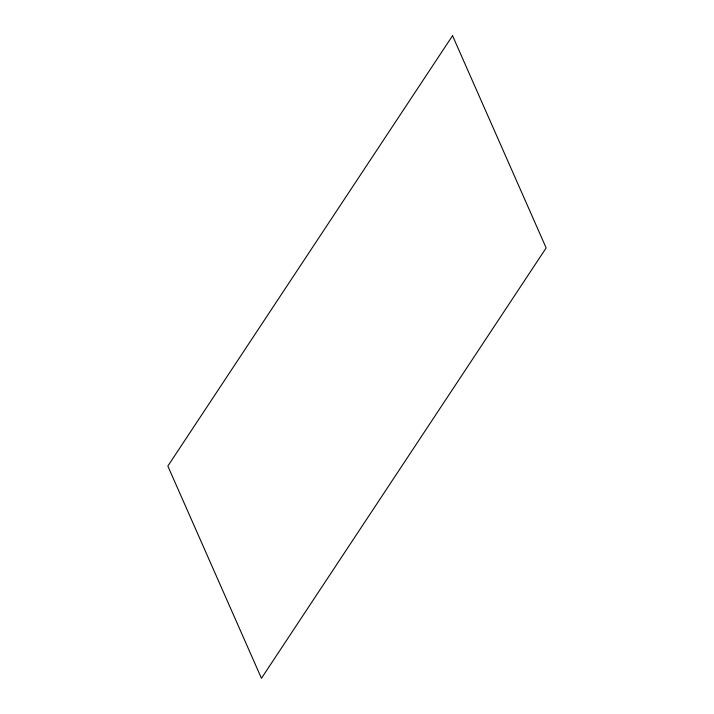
<?xml version="1.0" encoding="UTF-8"?>
<svg xmlns="http://www.w3.org/2000/svg" width="714" height="714" viewBox="0 0 714 714"><rect width="100%" height="100%" fill="white"/><g stroke="black" fill="none" stroke-linecap="round" stroke-linejoin="round"><path stroke-width="1.07" d="M452.551 35.7L167.844 466.072L261.449 678.3L546.156 247.928L452.551 35.7"/></g></svg>
